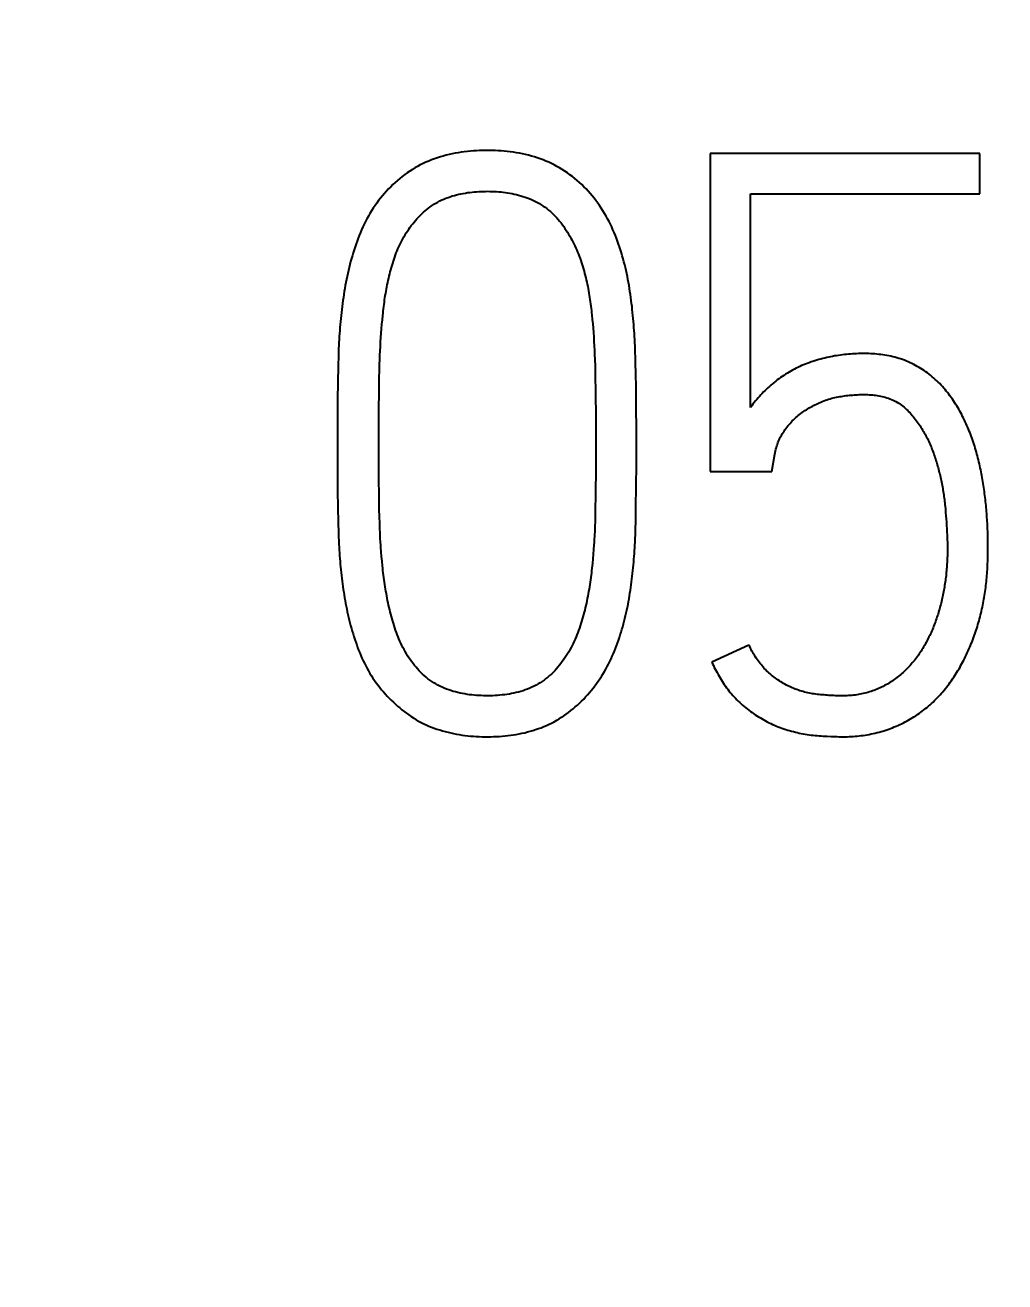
# Model space of a CAD drawing. Extents: x 0 to 420, y 0 to 297.
# Drawn here: x 128.817 to 131.523, y 170.631 to 174.103 of the extents above; entities that cross this region are included whole.
import ezdxf
from ezdxf.enums import TextEntityAlignment as Align

# ---------------------------------------------------------------- set-up
doc = ezdxf.new("R2010")
doc.units = 0
doc.header["$LTSCALE"] = 23.1
doc.layers.add('10100_DIM_FRONT', color=7, linetype='CONTINUOUS')
doc.layers.add('10500_FRONT_LABELING', color=7, linetype='CONTINUOUS')
doc.dimstyles.get("Standard").update_dxf_attribs({"dimtxt": 2.5, "dimasz": 2.5, "dimexe": 1.25, "dimexo": 0.625, "dimtad": 1, "dimcen": 2.5, "dimazin": 3, "dimtfac": 1, "dimtmove": 0, "dimatfit": 3})

# ---------------------------------------------------------------- blocks, each defined once
blk = doc.blocks.new('*D1')
at = {"layer": '10100_DIM_FRONT', "linetype": 'CONTINUOUS'}
for p, q in [((146.3081, 189.647), (146.3081, 124.8979)), ((102.8081, 149.198), (102.8081, 124.8979)), ((102.8081, 126.8979), (124.5581, 126.8979)), ((146.3081, 126.8979), (124.5581, 126.8979))]:
    blk.add_line(p, q, dxfattribs=at)
for points in [[(106.3081, 127.3979), (102.8081, 126.8979), (106.3081, 126.3979)], [(142.8081, 126.3979), (146.3081, 126.8979), (142.8081, 127.3979)]]:
    blk.add_solid(points, dxfattribs=at)
blk.add_text('43,5', height=3.5, dxfattribs=at).set_placement((120.5248, 127.7729), (130.2748, 127.7729), align=Align.FIT)

msp = doc.modelspace()

# ---------------------------------------------------------------- linework, layer by layer
at = {"layer": '10500_FRONT_LABELING', "color": 7, "linetype": 'CONTINUOUS'}
for p, q in [((130.7092, 173.748), (130.7092, 172.8692)), ((131.4543, 173.748), (130.7092, 173.748)), ((131.4543, 173.637), (131.4543, 173.748)), ((130.8211, 173.0467), (130.8211, 173.637)), ((130.8211, 173.637), (131.4543, 173.637)), ((130.3825, 173.3021), (130.3837, 173.2899)), ((130.3837, 173.2899), (130.3849, 173.2777)), ((129.8008, 173.2519), (129.8017, 173.2641)), ((129.8017, 173.2641), (129.8028, 173.2764)), ((129.8028, 173.2764), (129.8039, 173.2886)), ((130.3849, 173.2777), (130.3859, 173.2655)), ((130.3859, 173.2655), (130.3868, 173.2533)), ((129.7985, 173.2152), (129.7992, 173.2275)), ((129.7992, 173.2275), (129.7999, 173.2397)), ((129.7999, 173.2397), (129.8008, 173.2519)), ((130.3868, 173.2533), (130.3877, 173.241)), ((130.3877, 173.241), (130.3885, 173.2288)), ((130.3885, 173.2288), (130.3892, 173.2165)), ((129.7969, 173.1785), (129.7974, 173.1908)), ((129.7974, 173.1908), (129.7979, 173.203)), ((129.7979, 173.203), (129.7985, 173.2152)), ((130.3892, 173.2165), (130.3898, 173.2042)), ((130.3898, 173.2042), (130.3903, 173.1919)), ((130.3903, 173.1919), (130.3908, 173.1796)), ((130.5026, 173.2005), (130.502, 173.2172)), ((130.5032, 173.1838), (130.5026, 173.2005)), ((129.6816, 173.1506), (129.6811, 173.1255)), ((129.6819, 173.1673), (129.6816, 173.1506)), ((129.6824, 173.184), (129.6819, 173.1673)), ((129.796, 173.1479), (129.7965, 173.1663)), ((129.7965, 173.1663), (129.7969, 173.1785)), ((130.3908, 173.1796), (130.3914, 173.1611)), ((130.3914, 173.1611), (130.3918, 173.1427)), ((130.5036, 173.1671), (130.5032, 173.1838)), ((130.5041, 173.142), (130.5036, 173.1671)), ((129.6811, 173.1255), (129.6804, 173.0585)), ((129.7952, 173.105), (129.7956, 173.1295)), ((129.7956, 173.1295), (129.796, 173.1479)), ((130.3918, 173.1427), (130.3922, 173.1242)), ((130.3922, 173.1242), (130.3926, 173.0996)), ((130.5047, 173.1002), (130.5041, 173.142)), ((129.7948, 173.0805), (129.7952, 173.105)), ((130.3926, 173.0996), (130.393, 173.0688)), ((130.5053, 173.0416), (130.5047, 173.1002)), ((129.6804, 173.0585), (129.68, 173.0082)), ((129.7943, 173.0254), (129.7945, 173.0499)), ((129.7945, 173.0499), (129.7948, 173.0805)), ((130.393, 173.0688), (130.3934, 173.038)), ((129.7941, 172.9947), (129.7943, 173.0254)), ((130.3934, 173.038), (130.3935, 173.0134)), ((130.3935, 173.0134), (130.3937, 172.9826)), ((130.5055, 172.9914), (130.5053, 173.0416)), ((129.68, 173.0082), (129.6799, 172.9335)), ((129.794, 172.9641), (129.7941, 172.9947)), ((130.3937, 172.9826), (130.3937, 172.9335)), ((130.5056, 172.9579), (130.5055, 172.9914)), ((129.794, 172.9205), (129.794, 172.9641)), ((130.5055, 172.8864), (130.5056, 172.9579)), ((129.6799, 172.9335), (129.6801, 172.8788)), ((129.7941, 172.8945), (129.794, 172.9205)), ((130.3937, 172.9075), (130.3936, 172.8815)), ((130.3937, 172.9335), (130.3937, 172.9075)), ((130.8793, 172.8692), (130.8882, 172.918)), ((129.6801, 172.8788), (129.6805, 172.8241)), ((129.7943, 172.8685), (129.7941, 172.8945)), ((130.3936, 172.8815), (130.3934, 172.8554)), ((130.5051, 172.8313), (130.5055, 172.8864)), ((129.7945, 172.8425), (129.7943, 172.8685)), ((129.7949, 172.81), (129.7945, 172.8425)), ((130.3934, 172.8554), (130.3931, 172.8294)), ((130.7092, 172.8692), (130.8793, 172.8692)), ((129.6805, 172.8241), (129.6812, 172.7616)), ((129.7953, 172.784), (129.7949, 172.81)), ((130.3931, 172.8294), (130.3927, 172.7969)), ((130.5044, 172.7685), (130.5051, 172.8313)), ((129.7956, 172.7645), (129.7953, 172.784)), ((130.3922, 172.7708), (130.3918, 172.7513)), ((130.3927, 172.7969), (130.3922, 172.7708)), ((130.504, 172.7449), (130.5044, 172.7685)), ((131.3582, 172.7742), (131.359, 172.7653)), ((129.6812, 172.7616), (129.6816, 172.7382)), ((129.6816, 172.7382), (129.682, 172.7226)), ((129.7961, 172.745), (129.7956, 172.7645)), ((129.7967, 172.7255), (129.7961, 172.745)), ((130.3918, 172.7513), (130.3913, 172.7318)), ((130.5037, 172.7292), (130.504, 172.7449)), ((131.359, 172.7653), (131.3598, 172.7564)), ((131.3598, 172.7564), (131.3605, 172.7474)), ((131.3605, 172.7474), (131.3612, 172.7385)), ((131.3612, 172.7385), (131.3618, 172.7296)), ((129.682, 172.7226), (129.6824, 172.707)), ((129.6824, 172.707), (129.6829, 172.6914)), ((129.7971, 172.7125), (129.7967, 172.7255)), ((129.7976, 172.6995), (129.7971, 172.7125)), ((129.7983, 172.6865), (129.7976, 172.6995)), ((130.3904, 172.7058), (130.3898, 172.6928)), ((130.3909, 172.7188), (130.3904, 172.7058)), ((130.3913, 172.7318), (130.3909, 172.7188)), ((130.5028, 172.6978), (130.5033, 172.7135)), ((130.5033, 172.7135), (130.5037, 172.7292)), ((131.3618, 172.7296), (131.3624, 172.7206)), ((131.3624, 172.7206), (131.3629, 172.7117)), ((131.3629, 172.7117), (131.3634, 172.7027)), ((131.3634, 172.7027), (131.3639, 172.6938)), ((129.6829, 172.6914), (129.6836, 172.6758)), ((129.799, 172.6735), (129.7983, 172.6865)), ((130.3883, 172.6668), (130.3874, 172.6539)), ((131.4767, 172.6656), (131.4766, 172.6767)), ((129.8019, 172.6348), (129.8008, 172.6477)), ((129.803, 172.6219), (129.8019, 172.6348)), ((130.3864, 172.6409), (130.3853, 172.628)), ((130.3874, 172.6539), (130.3864, 172.6409)), ((129.8043, 172.609), (129.803, 172.6219)), ((130.8166, 172.3898), (130.7137, 172.3432)), ((131.0326, 172.1383), (131.0436, 172.1377)), ((131.0436, 172.1377), (131.0547, 172.1373))]:
    msp.add_line(p, q, dxfattribs=at)
for points in [[(130.502, 173.2172), (130.5016, 173.2255), (130.5012, 173.2339), (130.5007, 173.2422), (130.5002, 173.2505), (130.4996, 173.2589), (130.499, 173.2672), (130.4984, 173.2755), (130.4977, 173.2838), (130.4969, 173.2921), (130.4961, 173.3005), (130.4953, 173.3088), (130.4944, 173.3171), (130.4935, 173.3254), (130.4925, 173.3337), (130.4914, 173.342), (130.4903, 173.3502), (130.4892, 173.3585), (130.4879, 173.3668), (130.4866, 173.3751), (130.4853, 173.3833), (130.4838, 173.3916), (130.4823, 173.3999), (130.4807, 173.4081), (130.479, 173.4163), (130.4772, 173.4246), (130.4753, 173.4328), (130.4733, 173.441), (130.4712, 173.4492), (130.4689, 173.4574), (130.4666, 173.4656), (130.4642, 173.4738), (130.4617, 173.4819), (130.4591, 173.49), (130.4564, 173.4981), (130.4536, 173.5061), (130.4506, 173.514), (130.4475, 173.5219), (130.4443, 173.5298), (130.441, 173.5376), (130.4375, 173.5453), (130.4339, 173.5529), (130.4301, 173.5605), (130.4262, 173.5681), (130.4221, 173.5755), (130.4178, 173.5829), (130.4133, 173.5902), (130.4087, 173.5974), (130.4039, 173.6044), (130.399, 173.6114), (130.3939, 173.6182), (130.3887, 173.6248), (130.3834, 173.6314), (130.378, 173.6379), (130.3724, 173.6442), (130.3666, 173.6503), (130.3607, 173.6564), (130.3547, 173.6623), (130.3485, 173.6681), (130.3421, 173.6737), (130.3356, 173.6792), (130.3289, 173.6845), (130.3221, 173.6897), (130.3151, 173.6947), (130.3081, 173.6995), (130.3009, 173.7041), (130.2937, 173.7085), (130.2863, 173.7126), (130.2788, 173.7166), (130.2713, 173.7203), (130.2636, 173.7239), (130.2559, 173.7272), (130.248, 173.7304), (130.2401, 173.7334), (130.232, 173.7362), (130.2239, 173.7388), (130.2157, 173.7412), (130.2075, 173.7434), (130.1991, 173.7454), (130.1908, 173.7473), (130.1825, 173.749), (130.1741, 173.7505), (130.1658, 173.7518), (130.1574, 173.7529), (130.149, 173.7539), (130.1405, 173.7548), (130.1321, 173.7555), (130.1237, 173.756), (130.1152, 173.7564), (130.1067, 173.7567), (130.0983, 173.7568), (130.0898, 173.7568), (130.0812, 173.7567), (130.0727, 173.7564), (130.0642, 173.756), (130.0557, 173.7555), (130.0472, 173.7548), (130.0387, 173.7539), (130.0303, 173.7529), (130.0219, 173.7518), (130.0135, 173.7504), (130.0052, 173.749), (129.9969, 173.7473), (129.9887, 173.7455), (129.9804, 173.7434), (129.9723, 173.7412), (129.9641, 173.7388), (129.956, 173.7363), (129.948, 173.7335), (129.94, 173.7305), (129.932, 173.7273), (129.9242, 173.7239), (129.9165, 173.7203), (129.9088, 173.7166), (129.9014, 173.7126), (129.894, 173.7084), (129.8868, 173.704), (129.8796, 173.6995), (129.8726, 173.6947), (129.8657, 173.6898), (129.859, 173.6847), (129.8523, 173.6794), (129.8458, 173.6739), (129.8394, 173.6682), (129.8331, 173.6624), (129.827, 173.6564), (129.8211, 173.6503), (129.8153, 173.6441), (129.8097, 173.6378), (129.8042, 173.6313), (129.7989, 173.6247), (129.7937, 173.618), (129.7886, 173.6112), (129.7837, 173.6042), (129.7789, 173.5972), (129.7743, 173.59), (129.7698, 173.5827), (129.7656, 173.5753), (129.7615, 173.5679), (129.7575, 173.5604), (129.7538, 173.5528), (129.7502, 173.5452), (129.7467, 173.5375), (129.7434, 173.5298), (129.7402, 173.522), (129.7372, 173.5141), (129.7342, 173.5062), (129.7314, 173.4983), (129.7287, 173.4903), (129.726, 173.4823), (129.7235, 173.4742), (129.7211, 173.4661), (129.7187, 173.458), (129.7164, 173.4498), (129.7143, 173.4416), (129.7122, 173.4334), (129.7102, 173.4252), (129.7083, 173.4169), (129.7065, 173.4086), (129.7048, 173.4004), (129.7032, 173.3921), (129.7016, 173.3838), (129.7001, 173.3756), (129.6987, 173.3673), (129.6974, 173.359), (129.6962, 173.3507), (129.695, 173.3424), (129.6938, 173.3341), (129.6928, 173.3258)], [(129.8039, 173.2886), (129.8051, 173.3008), (129.8058, 173.3069), (129.8064, 173.313), (129.8071, 173.3191), (129.8079, 173.3252), (129.8087, 173.3313), (129.8095, 173.3374), (129.8103, 173.3435), (129.8112, 173.3495), (129.8121, 173.3556), (129.8131, 173.3616), (129.8141, 173.3677), (129.8152, 173.3737), (129.8163, 173.3797), (129.8175, 173.3857), (129.8187, 173.3917), (129.82, 173.3976), (129.8214, 173.4036), (129.8228, 173.4095), (129.8243, 173.4154), (129.8258, 173.4213), (129.8274, 173.4272), (129.829, 173.433), (129.8307, 173.4389), (129.8325, 173.4447), (129.8343, 173.4505), (129.8362, 173.4563), (129.8382, 173.4621), (129.8403, 173.4678), (129.8424, 173.4735), (129.8447, 173.4792), (129.847, 173.4849), (129.8495, 173.4905), (129.8521, 173.4961), (129.8547, 173.5017), (129.8575, 173.5072), (129.8604, 173.5127), (129.8635, 173.5181), (129.8666, 173.5235), (129.8699, 173.5288), (129.8732, 173.5339), (129.8767, 173.5391), (129.8802, 173.5441), (129.8839, 173.5491), (129.8877, 173.5539), (129.8915, 173.5587), (129.8955, 173.5635), (129.8996, 173.5681), (129.9039, 173.5727), (129.9082, 173.5771), (129.9126, 173.5815), (129.9172, 173.5857), (129.9218, 173.5897), (129.9265, 173.5937), (129.9314, 173.5975), (129.9363, 173.6011), (129.9413, 173.6046), (129.9464, 173.608), (129.9517, 173.6112), (129.957, 173.6142), (129.9625, 173.6171), (129.9681, 173.6198), (129.9738, 173.6223), (129.9796, 173.6247), (129.9854, 173.6269), (129.9913, 173.6289), (129.9972, 173.6308), (130.0031, 173.6325), (130.0091, 173.634), (130.0151, 173.6355), (130.0211, 173.6368), (130.0271, 173.638), (130.0332, 173.639), (130.0393, 173.64), (130.0455, 173.6408), (130.0517, 173.6415), (130.0578, 173.6421), (130.064, 173.6426), (130.0702, 173.643), (130.0764, 173.6433), (130.0826, 173.6435), (130.0888, 173.6436), (130.0949, 173.6437), (130.1011, 173.6436), (130.1072, 173.6434), (130.1134, 173.6432), (130.1195, 173.6429), (130.1256, 173.6424), (130.1318, 173.6419), (130.1379, 173.6412), (130.144, 173.6405), (130.15, 173.6396), (130.1561, 173.6386), (130.1622, 173.6375), (130.1683, 173.6362), (130.1743, 173.6348), (130.1804, 173.6333), (130.1864, 173.6316), (130.1924, 173.6298), (130.1983, 173.6278), (130.2041, 173.6257), (130.2099, 173.6235), (130.2156, 173.621), (130.2212, 173.6185), (130.2268, 173.6157), (130.2323, 173.6128), (130.2377, 173.6098), (130.243, 173.6065), (130.2482, 173.6031), (130.2534, 173.5996), (130.2584, 173.5958), (130.2633, 173.592), (130.268, 173.588), (130.2726, 173.5838), (130.2771, 173.5796), (130.2814, 173.5751), (130.2856, 173.5706), (130.2896, 173.5659), (130.2936, 173.5611), (130.2974, 173.5562), (130.3012, 173.5512), (130.3048, 173.5462), (130.3084, 173.541), (130.3119, 173.5359), (130.3152, 173.5307), (130.3185, 173.5254), (130.3216, 173.5201), (130.3247, 173.5147), (130.3276, 173.5093), (130.3305, 173.5038), (130.3332, 173.4983), (130.3359, 173.4928), (130.3384, 173.4871), (130.3409, 173.4815), (130.3433, 173.4758), (130.3456, 173.47), (130.3478, 173.4642), (130.3499, 173.4584), (130.352, 173.4525), (130.354, 173.4466), (130.3559, 173.4407), (130.3577, 173.4348), (130.3594, 173.4288), (130.3611, 173.4229)], [(130.3611, 173.4229), (130.3627, 173.4169), (130.3643, 173.4109), (130.3658, 173.4049), (130.3672, 173.399), (130.3685, 173.393), (130.3698, 173.387), (130.3711, 173.3809), (130.3722, 173.3749), (130.3733, 173.3689), (130.3744, 173.3628), (130.3754, 173.3568), (130.3763, 173.3507), (130.3772, 173.3447), (130.3781, 173.3386), (130.3789, 173.3326), (130.3797, 173.3265), (130.3805, 173.3204), (130.3812, 173.3143), (130.3819, 173.3082), (130.3825, 173.3021)], [(129.6928, 173.3258), (129.6917, 173.3175), (129.6908, 173.3092), (129.6899, 173.3008), (129.689, 173.2925), (129.6882, 173.2842), (129.6875, 173.2759), (129.6868, 173.2675), (129.6861, 173.2592), (129.6855, 173.2509), (129.685, 173.2425), (129.6845, 173.2342), (129.684, 173.2258), (129.6836, 173.2175), (129.6832, 173.2091), (129.6829, 173.2008), (129.6824, 173.184)], [(131.4766, 172.6767), (131.4765, 172.6822), (131.4764, 172.6878), (131.4763, 172.6933), (131.4762, 172.6988), (131.476, 172.7044), (131.4758, 172.7099), (131.4756, 172.7154), (131.4753, 172.7209), (131.475, 172.7265), (131.4747, 172.732), (131.4744, 172.7375), (131.474, 172.743), (131.4736, 172.7485), (131.4732, 172.754), (131.4728, 172.7595), (131.4723, 172.765), (131.4718, 172.7705), (131.4713, 172.776), (131.4707, 172.7815), (131.4701, 172.787), (131.4695, 172.7925), (131.4689, 172.798), (131.4682, 172.8035), (131.4675, 172.809), (131.4668, 172.8144), (131.466, 172.8199), (131.4652, 172.8254), (131.4644, 172.8309), (131.4636, 172.8363), (131.4627, 172.8418), (131.4617, 172.8473), (131.4608, 172.8527), (131.4598, 172.8582), (131.4588, 172.8636), (131.4577, 172.8691), (131.4566, 172.8745), (131.4554, 172.88), (131.4542, 172.8854), (131.453, 172.8908), (131.4517, 172.8963), (131.4504, 172.9017), (131.4491, 172.9071), (131.4477, 172.9125), (131.4462, 172.9179), (131.4447, 172.9233), (131.4432, 172.9286), (131.4416, 172.934), (131.44, 172.9393), (131.4383, 172.9446), (131.4365, 172.9499), (131.4348, 172.9552), (131.4329, 172.9605), (131.4311, 172.9657), (131.4291, 172.9709), (131.4272, 172.9761), (131.4251, 172.9813), (131.423, 172.9864), (131.4209, 172.9916), (131.4187, 172.9967), (131.4164, 173.0018), (131.4141, 173.0068), (131.4117, 173.0119), (131.4093, 173.0169), (131.4067, 173.0219), (131.4042, 173.0269), (131.4015, 173.0318), (131.3988, 173.0367), (131.3961, 173.0416), (131.3933, 173.0464), (131.3904, 173.0511), (131.3874, 173.0558), (131.3844, 173.0605), (131.3814, 173.0651), (131.3783, 173.0697), (131.3751, 173.0742), (131.3718, 173.0787), (131.3685, 173.0831), (131.3651, 173.0875), (131.3617, 173.0918), (131.3581, 173.096), (131.3545, 173.1002), (131.3509, 173.1043), (131.3471, 173.1084), (131.3433, 173.1124), (131.3394, 173.1164), (131.3354, 173.1202), (131.3313, 173.1241), (131.3271, 173.1278), (131.3228, 173.1315), (131.3185, 173.1351), (131.3141, 173.1386), (131.3096, 173.142), (131.3051, 173.1452), (131.3005, 173.1484), (131.2958, 173.1515), (131.2911, 173.1545), (131.2864, 173.1574), (131.2815, 173.1602), (131.2767, 173.1629), (131.2717, 173.1655), (131.2667, 173.168), (131.2617, 173.1703), (131.2565, 173.1726), (131.2513, 173.1748), (131.2461, 173.1769), (131.2408, 173.1788), (131.2355, 173.1806), (131.2301, 173.1823), (131.2248, 173.1839), (131.2194, 173.1854), (131.2139, 173.1867), (131.2085, 173.188), (131.203, 173.1891), (131.1976, 173.1901), (131.192, 173.1911), (131.1865, 173.1919), (131.181, 173.1926), (131.1754, 173.1933), (131.1698, 173.1938), (131.1642, 173.1943), (131.1586, 173.1947), (131.153, 173.195), (131.1474, 173.1952), (131.1418, 173.1953), (131.1362, 173.1954), (131.1306, 173.1954), (131.125, 173.1953), (131.1195, 173.1952), (131.1139, 173.1949), (131.1083, 173.1947), (131.1028, 173.1943), (131.0972, 173.1939), (131.0917, 173.1935), (131.0862, 173.193), (131.0807, 173.1925), (131.0751, 173.1919), (131.0696, 173.1912), (131.0641, 173.1905), (131.0586, 173.1896), (131.0532, 173.1888), (131.0477, 173.1878), (131.0422, 173.1868), (131.0368, 173.1856), (131.0313, 173.1845), (131.0259, 173.1832), (131.0204, 173.1819), (131.015, 173.1804), (131.0096, 173.1789), (131.0042, 173.1774), (130.9988, 173.1757), (130.9934, 173.174), (130.9881, 173.1722), (130.9828, 173.1703), (130.9776, 173.1684), (130.9724, 173.1664), (130.9672, 173.1643), (130.9621, 173.1621), (130.957, 173.1598), (130.952, 173.1574), (130.947, 173.1549), (130.942, 173.1524), (130.9371, 173.1497), (130.9323, 173.147), (130.9275, 173.1442), (130.9227, 173.1413), (130.9179, 173.1384), (130.9132, 173.1353), (130.9086, 173.1322), (130.9039, 173.1291), (130.8994, 173.1258), (130.8948, 173.1225), (130.8904, 173.1191), (130.8859, 173.1156), (130.8816, 173.112), (130.8774, 173.1084), (130.8732, 173.1048), (130.869, 173.101), (130.8649, 173.0972), (130.8609, 173.0933), (130.857, 173.0894), (130.8531, 173.0854)], [(130.8531, 173.0854), (130.8493, 173.0814), (130.8455, 173.0773), (130.8418, 173.0731), (130.8382, 173.0689), (130.8346, 173.0646), (130.8311, 173.0602), (130.8277, 173.0558), (130.8243, 173.0513), (130.8211, 173.0467)], [(130.8882, 172.918), (130.8888, 172.9226), (130.8898, 172.927), (130.891, 172.9315), (130.8923, 172.9358), (130.8937, 172.9402), (130.8952, 172.9445), (130.8967, 172.9488), (130.8983, 172.9531), (130.9001, 172.9573), (130.902, 172.9615), (130.904, 172.9656), (130.9061, 172.9695), (130.9084, 172.9734), (130.9109, 172.9773), (130.9134, 172.981), (130.916, 172.9847), (130.9187, 172.9884), (130.9214, 172.992), (130.9243, 172.9956), (130.9272, 172.9991), (130.9301, 173.0025), (130.9332, 173.0059), (130.9363, 173.0092), (130.9395, 173.0124), (130.9427, 173.0156), (130.946, 173.0186), (130.9494, 173.0216), (130.9529, 173.0245), (130.9565, 173.0274), (130.9601, 173.0301), (130.9638, 173.0328), (130.9675, 173.0354), (130.9713, 173.0379), (130.9751, 173.0404), (130.979, 173.0428), (130.9828, 173.0451), (130.9867, 173.0474), (130.9907, 173.0496), (130.9946, 173.0518), (130.9986, 173.0539), (131.0027, 173.0559), (131.0067, 173.0578), (131.0108, 173.0597), (131.015, 173.0615), (131.0192, 173.0632), (131.0234, 173.0648), (131.0276, 173.0664), (131.0319, 173.0679), (131.0362, 173.0692), (131.0406, 173.0705), (131.045, 173.0718), (131.0494, 173.0729), (131.0539, 173.0739), (131.0583, 173.0749), (131.0628, 173.0758), (131.0673, 173.0766), (131.0717, 173.0773), (131.0762, 173.078), (131.0807, 173.0786), (131.0852, 173.0792), (131.0896, 173.0797), (131.0941, 173.0802), (131.0986, 173.0807), (131.1031, 173.081), (131.1076, 173.0814), (131.1121, 173.0817), (131.1166, 173.0819), (131.1211, 173.0821), (131.1257, 173.0822), (131.1302, 173.0823), (131.1347, 173.0823), (131.1392, 173.0822), (131.1438, 173.0821), (131.1483, 173.0819), (131.1529, 173.0816), (131.1574, 173.0813), (131.162, 173.0809), (131.1665, 173.0803), (131.171, 173.0797), (131.1755, 173.079), (131.18, 173.0781), (131.1844, 173.0772), (131.1888, 173.0761), (131.1932, 173.0749), (131.1975, 173.0735), (131.2018, 173.0721), (131.2061, 173.0705), (131.2103, 173.0687), (131.2145, 173.0668), (131.2186, 173.0648), (131.2226, 173.0627), (131.2265, 173.0604), (131.2304, 173.058), (131.2341, 173.0555), (131.2378, 173.0529), (131.2414, 173.0501), (131.2449, 173.0473), (131.2483, 173.0443), (131.2517, 173.0412), (131.255, 173.0381), (131.2582, 173.0349), (131.2614, 173.0316), (131.2644, 173.0282), (131.2674, 173.0248), (131.2703, 173.0213), (131.2732, 173.0178), (131.2759, 173.0142), (131.2787, 173.0106), (131.2813, 173.007), (131.2839, 173.0033), (131.2865, 172.9996), (131.289, 172.9958), (131.2914, 172.992), (131.2939, 172.9882), (131.2962, 172.9843), (131.2985, 172.9804), (131.3008, 172.9765), (131.303, 172.9725), (131.3052, 172.9685), (131.3073, 172.9645), (131.3093, 172.9605), (131.3113, 172.9564), (131.3133, 172.9523), (131.3151, 172.9482), (131.3169, 172.9441), (131.3187, 172.9399), (131.3204, 172.9357), (131.3221, 172.9316), (131.3237, 172.9274), (131.3252, 172.9232), (131.3268, 172.9189), (131.3283, 172.9147), (131.3297, 172.9105), (131.3311, 172.9062), (131.3325, 172.9019), (131.3338, 172.8976), (131.3351, 172.8933), (131.3364, 172.889), (131.3376, 172.8847), (131.3388, 172.8804), (131.34, 172.8761), (131.3411, 172.8717), (131.3422, 172.8673), (131.3433, 172.863), (131.3444, 172.8586), (131.3454, 172.8542), (131.3464, 172.8498), (131.3473, 172.8454), (131.3483, 172.841), (131.3492, 172.8365), (131.35, 172.8321), (131.3508, 172.8277), (131.3516, 172.8232), (131.3524, 172.8188), (131.3531, 172.8143), (131.3538, 172.8099), (131.3544, 172.8054), (131.355, 172.801), (131.3556, 172.7965), (131.3562, 172.792), (131.3567, 172.7876), (131.3572, 172.7831), (131.3577, 172.7787), (131.3582, 172.7742)], [(129.6836, 172.6758), (129.684, 172.668), (129.6844, 172.6603), (129.6848, 172.6525), (129.6854, 172.6447), (129.6859, 172.6369), (129.6865, 172.6292), (129.6871, 172.6214), (129.6878, 172.6136), (129.6885, 172.6059), (129.6893, 172.5981), (129.6901, 172.5904), (129.691, 172.5826), (129.6919, 172.5749), (129.6928, 172.5671), (129.6939, 172.5594), (129.6949, 172.5517), (129.696, 172.5439), (129.6972, 172.5362), (129.6984, 172.5285), (129.6997, 172.5208), (129.701, 172.5131), (129.7024, 172.5054), (129.7039, 172.4977), (129.7055, 172.49), (129.7071, 172.4823), (129.7088, 172.4746), (129.7106, 172.4669), (129.7124, 172.4593), (129.7144, 172.4516), (129.7164, 172.444), (129.7185, 172.4363), (129.7207, 172.4287), (129.723, 172.4211), (129.7254, 172.4135), (129.7278, 172.4059), (129.7303, 172.3984), (129.733, 172.3909), (129.7357, 172.3835), (129.7385, 172.3761), (129.7414, 172.3687), (129.7445, 172.3614), (129.7476, 172.3542), (129.7509, 172.347), (129.7543, 172.3399), (129.7579, 172.3328), (129.7616, 172.3258), (129.7655, 172.3188), (129.7695, 172.312), (129.7737, 172.3052), (129.7781, 172.2985), (129.7826, 172.2919), (129.7872, 172.2854), (129.792, 172.2791), (129.7969, 172.2728), (129.8019, 172.2667), (129.807, 172.2607), (129.8123, 172.2548), (129.8176, 172.2491), (129.8231, 172.2434), (129.8287, 172.2378), (129.8344, 172.2323), (129.8402, 172.2269), (129.8461, 172.2216), (129.8521, 172.2165), (129.8582, 172.2114), (129.8644, 172.2064), (129.8708, 172.2016), (129.8773, 172.197), (129.8839, 172.1925), (129.8905, 172.1882), (129.8973, 172.184), (129.9042, 172.1801), (129.9111, 172.1764), (129.9182, 172.1729), (129.9253, 172.1695), (129.9326, 172.1664), (129.9399, 172.1634), (129.9473, 172.1606), (129.9548, 172.1579), (129.9624, 172.1555), (129.97, 172.1532), (129.9777, 172.151), (129.9854, 172.1491), (129.9932, 172.1473), (130.0009, 172.1456), (130.0087, 172.1441), (130.0165, 172.1428), (130.0243, 172.1416), (130.0321, 172.1406), (130.0399, 172.1396), (130.0478, 172.1389), (130.0557, 172.1382), (130.0635, 172.1377), (130.0714, 172.1373), (130.0793, 172.137), (130.0873, 172.1369), (130.0952, 172.1369), (130.1032, 172.1369), (130.1111, 172.1371), (130.1191, 172.1375), (130.127, 172.1379), (130.1349, 172.1385), (130.1428, 172.1392), (130.1506, 172.14), (130.1585, 172.141), (130.1662, 172.1421), (130.174, 172.1434), (130.1817, 172.1448), (130.1894, 172.1464), (130.1971, 172.1481), (130.2047, 172.15), (130.2123, 172.152), (130.2199, 172.1543), (130.2274, 172.1566), (130.2349, 172.1592), (130.2423, 172.1619), (130.2497, 172.1649), (130.2571, 172.168), (130.2643, 172.1713), (130.2715, 172.1748), (130.2786, 172.1785), (130.2855, 172.1823), (130.2923, 172.1864), (130.299, 172.1905), (130.3056, 172.1949), (130.312, 172.1994), (130.3184, 172.2041), (130.3246, 172.209), (130.3308, 172.214), (130.3368, 172.2191), (130.3428, 172.2244), (130.3486, 172.2299), (130.3544, 172.2354), (130.36, 172.2411), (130.3654, 172.2469), (130.3708, 172.2527), (130.376, 172.2587), (130.3811, 172.2648), (130.386, 172.271), (130.3909, 172.2772), (130.3956, 172.2836), (130.4002, 172.29), (130.4047, 172.2966), (130.409, 172.3032), (130.4133, 172.31), (130.4174, 172.3168), (130.4213, 172.3238), (130.4251, 172.3308), (130.4288, 172.3378), (130.4323, 172.3449), (130.4357, 172.352), (130.4389, 172.3592), (130.4421, 172.3665), (130.4451, 172.3737), (130.448, 172.381), (130.4508, 172.3884), (130.4536, 172.3958), (130.4562, 172.4032), (130.4587, 172.4107), (130.4611, 172.4182), (130.4635, 172.4257), (130.4658, 172.4332), (130.468, 172.4408), (130.4701, 172.4484), (130.4721, 172.4561), (130.474, 172.4637)], [(129.8008, 172.6477), (129.7998, 172.6606), (129.7994, 172.6671), (129.799, 172.6735)], [(130.3898, 172.6928), (130.3891, 172.6798), (130.3887, 172.6733), (130.3883, 172.6668)], [(130.474, 172.4637), (130.4759, 172.4715), (130.4776, 172.4792), (130.4793, 172.4869), (130.481, 172.4947), (130.4825, 172.5025), (130.484, 172.5102), (130.4853, 172.518), (130.4867, 172.5258), (130.4879, 172.5336), (130.4891, 172.5414), (130.4903, 172.5492), (130.4913, 172.557), (130.4924, 172.5648), (130.4933, 172.5726), (130.4943, 172.5804), (130.4952, 172.5882), (130.496, 172.596), (130.4968, 172.6038), (130.4975, 172.6116), (130.4982, 172.6195), (130.4989, 172.6273), (130.4995, 172.6351), (130.5, 172.6429), (130.5006, 172.6508), (130.501, 172.6586), (130.5015, 172.6664), (130.5018, 172.6743), (130.5022, 172.6821), (130.5028, 172.6978)], [(131.3639, 172.6938), (131.3642, 172.6849), (131.3644, 172.6804), (131.3645, 172.6759), (131.3646, 172.6714), (131.3647, 172.667), (131.3648, 172.6625), (131.3648, 172.658), (131.3648, 172.6535), (131.3648, 172.649), (131.3647, 172.6446), (131.3647, 172.6401), (131.3645, 172.6356), (131.3644, 172.6311), (131.3642, 172.6266), (131.364, 172.6221), (131.3638, 172.6177)], [(131.4733, 172.5768), (131.4738, 172.5823), (131.4742, 172.5879), (131.4746, 172.5934), (131.475, 172.599), (131.4753, 172.6045), (131.4756, 172.6101), (131.4758, 172.6156), (131.476, 172.6212), (131.4762, 172.6267), (131.4764, 172.6323), (131.4765, 172.6379), (131.4766, 172.6434), (131.4767, 172.649), (131.4767, 172.6545), (131.4767, 172.6656)], [(129.8128, 172.5449), (129.8117, 172.5513), (129.8108, 172.5577), (129.8098, 172.5641), (129.8089, 172.5705), (129.8081, 172.5769), (129.8073, 172.5833), (129.8065, 172.5897), (129.8057, 172.5962), (129.805, 172.6026), (129.8043, 172.609)], [(130.3853, 172.628), (130.384, 172.6151), (130.3834, 172.6086), (130.3827, 172.6022), (130.382, 172.5957), (130.3812, 172.5893), (130.3804, 172.5828), (130.3796, 172.5764), (130.3787, 172.57), (130.3778, 172.5635), (130.3769, 172.5571), (130.3759, 172.5507), (130.3748, 172.5443), (130.3737, 172.5379), (130.3726, 172.5315), (130.3714, 172.5251), (130.3701, 172.5188), (130.3688, 172.5124), (130.3675, 172.506), (130.366, 172.4997), (130.3645, 172.4933), (130.3629, 172.487), (130.3613, 172.4807), (130.3596, 172.4744), (130.3579, 172.4681), (130.3561, 172.4618), (130.3542, 172.4555), (130.3522, 172.4493), (130.3502, 172.4431), (130.3481, 172.437), (130.346, 172.4308), (130.3437, 172.4247), (130.3414, 172.4187), (130.3389, 172.4126), (130.3364, 172.4066), (130.3337, 172.4007), (130.331, 172.3947), (130.3281, 172.3889), (130.3251, 172.383), (130.322, 172.3773), (130.3187, 172.3716), (130.3154, 172.366), (130.3119, 172.3605), (130.3083, 172.3551), (130.3046, 172.3497), (130.3008, 172.3444), (130.2969, 172.3393), (130.2929, 172.3342), (130.2887, 172.3291), (130.2845, 172.3242), (130.28, 172.3194), (130.2755, 172.3147), (130.2707, 172.3101), (130.2659, 172.3057), (130.2609, 172.3015), (130.2558, 172.2974), (130.2506, 172.2935), (130.2453, 172.2897), (130.2399, 172.2862), (130.2344, 172.2828), (130.2287, 172.2795), (130.2229, 172.2765), (130.217, 172.2737), (130.211, 172.271), (130.2049, 172.2685), (130.1987, 172.2662), (130.1926, 172.2641), (130.1864, 172.2622), (130.1801, 172.2604), (130.1738, 172.2588), (130.1675, 172.2574), (130.1611, 172.256), (130.1547, 172.2549), (130.1482, 172.2539), (130.1418, 172.253), (130.1353, 172.2522), (130.1287, 172.2515), (130.1222, 172.251), (130.1157, 172.2506), (130.1091, 172.2503), (130.1026, 172.2501), (130.0961, 172.25), (130.0896, 172.2501), (130.0832, 172.2502), (130.0767, 172.2504), (130.0702, 172.2507), (130.0637, 172.2511), (130.0573, 172.2516), (130.0509, 172.2523), (130.0444, 172.253), (130.038, 172.2539), (130.0316, 172.255), (130.0252, 172.2561), (130.0188, 172.2574), (130.0124, 172.2589), (130.006, 172.2605), (129.9997, 172.2622), (129.9934, 172.2642), (129.9872, 172.2663), (129.981, 172.2685), (129.975, 172.271), (129.969, 172.2736), (129.9631, 172.2764), (129.9573, 172.2794), (129.9516, 172.2826), (129.946, 172.286), (129.9405, 172.2896), (129.9351, 172.2934), (129.9298, 172.2973), (129.9247, 172.3014), (129.9197, 172.3057), (129.9149, 172.31), (129.9102, 172.3146), (129.9056, 172.3193), (129.9012, 172.3241), (129.8969, 172.329), (129.8927, 172.3341), (129.8887, 172.3393), (129.8848, 172.3445), (129.8809, 172.3499), (129.8772, 172.3553), (129.8737, 172.3608), (129.8703, 172.3663), (129.867, 172.372), (129.8638, 172.3776), (129.8608, 172.3834), (129.8579, 172.3892), (129.8551, 172.3951), (129.8524, 172.401), (129.8499, 172.407), (129.8474, 172.4131), (129.845, 172.4192), (129.8428, 172.4253), (129.8406, 172.4315), (129.8385, 172.4377), (129.8365, 172.4439), (129.8345, 172.4502), (129.8327, 172.4564), (129.8309, 172.4627), (129.8291, 172.469), (129.8275, 172.4753), (129.8258, 172.4816), (129.8243, 172.4879), (129.8228, 172.4942), (129.8213, 172.5005), (129.82, 172.5068), (129.8186, 172.5132), (129.8173, 172.5195), (129.8161, 172.5258), (129.815, 172.5322), (129.8138, 172.5386), (129.8128, 172.5449)], [(131.3638, 172.6177), (131.3635, 172.6132), (131.3632, 172.6087), (131.3629, 172.6042), (131.3626, 172.5997), (131.3622, 172.5952), (131.3617, 172.5907), (131.3613, 172.5862), (131.3608, 172.5817), (131.3602, 172.5772), (131.3597, 172.5727), (131.3591, 172.5682), (131.3584, 172.5637), (131.3578, 172.5593), (131.3571, 172.5548), (131.3563, 172.5503), (131.3556, 172.5459), (131.3548, 172.5414), (131.354, 172.537), (131.3531, 172.5326), (131.3522, 172.5282), (131.3513, 172.5238), (131.3503, 172.5194), (131.3493, 172.515), (131.3482, 172.5106), (131.3472, 172.5062), (131.3461, 172.5019), (131.3449, 172.4975), (131.3437, 172.4932), (131.3425, 172.4889), (131.3413, 172.4845), (131.34, 172.4802), (131.3387, 172.4759), (131.3373, 172.4716), (131.3359, 172.4673), (131.3345, 172.4631), (131.333, 172.4588), (131.3315, 172.4545), (131.3299, 172.4503), (131.3283, 172.4461), (131.3266, 172.4418), (131.3249, 172.4376), (131.3232, 172.4335), (131.3214, 172.4293), (131.3196, 172.4251), (131.3177, 172.421), (131.3158, 172.4169), (131.3138, 172.4128), (131.3118, 172.4088), (131.3098, 172.4047), (131.3077, 172.4007), (131.3056, 172.3968), (131.3034, 172.3928), (131.3012, 172.3889), (131.299, 172.385), (131.2967, 172.3811), (131.2943, 172.3773), (131.2919, 172.3735), (131.2894, 172.3697), (131.2869, 172.366), (131.2844, 172.3623), (131.2817, 172.3586), (131.2791, 172.355), (131.2763, 172.3514), (131.2735, 172.3478), (131.2707, 172.3443), (131.2677, 172.3408), (131.2648, 172.3373), (131.2617, 172.3339), (131.2586, 172.3306), (131.2555, 172.3273), (131.2523, 172.3241), (131.2491, 172.3209), (131.2458, 172.3178), (131.2425, 172.3147), (131.2391, 172.3117), (131.2357, 172.3088), (131.2323, 172.3059), (131.2288, 172.3031), (131.2252, 172.3003), (131.2216, 172.2976), (131.2179, 172.2949), (131.2142, 172.2923), (131.2105, 172.2897), (131.2067, 172.2873), (131.2028, 172.2848), (131.1989, 172.2825), (131.195, 172.2802), (131.191, 172.278), (131.187, 172.2759), (131.1829, 172.2738), (131.1789, 172.2719), (131.1748, 172.27), (131.1706, 172.2682), (131.1665, 172.2665), (131.1623, 172.2649), (131.1581, 172.2633), (131.1538, 172.2619), (131.1495, 172.2605), (131.1452, 172.2593), (131.1409, 172.2581), (131.1365, 172.257), (131.1321, 172.2559), (131.1277, 172.255), (131.1232, 172.2542), (131.1187, 172.2534), (131.1142, 172.2527), (131.1097, 172.2521), (131.1052, 172.2516), (131.1006, 172.2512), (131.0961, 172.2508), (131.0916, 172.2505), (131.0871, 172.2503), (131.0826, 172.2502), (131.0781, 172.2501), (131.0735, 172.25), (131.069, 172.25), (131.0645, 172.2501), (131.06, 172.2502), (131.0555, 172.2503), (131.051, 172.2505), (131.0465, 172.2507), (131.042, 172.251), (131.0375, 172.2512), (131.033, 172.2515), (131.0285, 172.2518), (131.024, 172.2522), (131.0195, 172.2525), (131.015, 172.2529), (131.0105, 172.2534), (131.006, 172.2539), (131.0015, 172.2544), (130.997, 172.255), (130.9925, 172.2557), (130.988, 172.2565), (130.9835, 172.2573), (130.9791, 172.2582), (130.9747, 172.2592), (130.9703, 172.2603), (130.9659, 172.2614), (130.9616, 172.2627), (130.9573, 172.264), (130.953, 172.2655), (130.9488, 172.267), (130.9446, 172.2685), (130.9404, 172.2702), (130.9363, 172.272), (130.9322, 172.2738), (130.9281, 172.2757), (130.924, 172.2777), (130.92, 172.2798), (130.916, 172.2819), (130.912, 172.2842), (130.9081, 172.2865), (130.9043, 172.2889), (130.9005, 172.2913), (130.8967, 172.2938), (130.893, 172.2964), (130.8894, 172.299), (130.8858, 172.3017), (130.8822, 172.3045), (130.8787, 172.3073), (130.8753, 172.3102), (130.8719, 172.3132), (130.8685, 172.3162), (130.8653, 172.3193), (130.8621, 172.3225), (130.8589, 172.3257), (130.8558, 172.3291), (130.8528, 172.3325), (130.8499, 172.336), (130.8471, 172.3395), (130.8443, 172.3432), (130.8416, 172.3468), (130.839, 172.3505), (130.8365, 172.3543), (130.8341, 172.3581), (130.8317, 172.3619), (130.8294, 172.3658), (130.8271, 172.3697), (130.8249, 172.3737), (130.8228, 172.3777), (130.8207, 172.3817), (130.8186, 172.3858), (130.8166, 172.3898)], [(131.0547, 172.1373), (131.0603, 172.1371), (131.0658, 172.137), (131.0713, 172.1369), (131.0769, 172.1369), (131.0824, 172.1369), (131.0879, 172.137), (131.0934, 172.1372), (131.099, 172.1375), (131.1045, 172.1378), (131.11, 172.1382), (131.1155, 172.1387), (131.121, 172.1393), (131.1265, 172.14), (131.1321, 172.1407), (131.1376, 172.1415), (131.1431, 172.1424), (131.1486, 172.1434), (131.1541, 172.1445), (131.1596, 172.1456), (131.165, 172.1469), (131.1705, 172.1482), (131.1759, 172.1496), (131.1813, 172.1511), (131.1866, 172.1527), (131.1919, 172.1543), (131.1972, 172.156), (131.2025, 172.1579), (131.2077, 172.1598), (131.2129, 172.1617), (131.218, 172.1638), (131.2231, 172.1659), (131.2282, 172.1682), (131.2333, 172.1705), (131.2383, 172.1728), (131.2433, 172.1753), (131.2482, 172.1779), (131.2531, 172.1805), (131.258, 172.1832), (131.2629, 172.186), (131.2677, 172.1889), (131.2724, 172.1919), (131.2771, 172.1949), (131.2818, 172.198), (131.2864, 172.2012), (131.2909, 172.2044), (131.2954, 172.2077), (131.2998, 172.2111), (131.3041, 172.2146), (131.3084, 172.2181), (131.3127, 172.2217), (131.3168, 172.2253), (131.3209, 172.229), (131.325, 172.2328), (131.329, 172.2367), (131.3329, 172.2406), (131.3368, 172.2445), (131.3407, 172.2486), (131.3444, 172.2527), (131.3482, 172.2568), (131.3518, 172.2611), (131.3555, 172.2653), (131.359, 172.2697), (131.3625, 172.274), (131.3659, 172.2785), (131.3693, 172.2829), (131.3726, 172.2874), (131.3758, 172.2919), (131.379, 172.2965), (131.3821, 172.3011), (131.3851, 172.3057), (131.3881, 172.3104), (131.391, 172.3151), (131.3939, 172.3198), (131.3967, 172.3246), (131.3995, 172.3294), (131.4022, 172.3342), (131.4048, 172.339), (131.4074, 172.3439), (131.41, 172.3488), (131.4125, 172.3538), (131.4149, 172.3587), (131.4173, 172.3637), (131.4197, 172.3688), (131.4219, 172.3738), (131.4242, 172.3789), (131.4264, 172.384), (131.4285, 172.3892), (131.4307, 172.3943), (131.4327, 172.3995), (131.4347, 172.4047), (131.4367, 172.4099), (131.4386, 172.4152), (131.4404, 172.4204), (131.4423, 172.4257), (131.444, 172.431), (131.4457, 172.4362), (131.4474, 172.4415), (131.449, 172.4468), (131.4505, 172.4521), (131.452, 172.4575), (131.4535, 172.4628), (131.4549, 172.4681), (131.4562, 172.4735), (131.4576, 172.4788), (131.4588, 172.4842), (131.46, 172.4896), (131.4612, 172.495), (131.4623, 172.5003), (131.4634, 172.5057), (131.4644, 172.5112), (131.4654, 172.5166), (131.4664, 172.522), (131.4672, 172.5275), (131.4681, 172.5329), (131.4689, 172.5384), (131.4697, 172.5438), (131.4704, 172.5493), (131.471, 172.5548), (131.4717, 172.5603), (131.4723, 172.5658), (131.4728, 172.5713), (131.4733, 172.5768)], [(130.7137, 172.3432), (130.716, 172.3383), (130.7184, 172.3333), (130.7209, 172.3284), (130.7234, 172.3235), (130.7259, 172.3187), (130.7285, 172.3139), (130.7311, 172.3091), (130.7338, 172.3043), (130.7366, 172.2996), (130.7394, 172.295), (130.7423, 172.2904), (130.7452, 172.2858), (130.7483, 172.2813), (130.7514, 172.2768), (130.7545, 172.2724), (130.7578, 172.2681), (130.7611, 172.2637), (130.7645, 172.2595), (130.768, 172.2553), (130.7716, 172.2512), (130.7753, 172.2471), (130.779, 172.2431), (130.7829, 172.2391), (130.7868, 172.2352), (130.7909, 172.2314), (130.795, 172.2277), (130.7991, 172.224), (130.8033, 172.2205), (130.8076, 172.217), (130.8119, 172.2135), (130.8162, 172.2102), (130.8207, 172.2069), (130.8251, 172.2037), (130.8296, 172.2006), (130.8341, 172.1975), (130.8387, 172.1945), (130.8433, 172.1916), (130.848, 172.1887), (130.8527, 172.1859), (130.8574, 172.1832), (130.8622, 172.1805), (130.8671, 172.178), (130.872, 172.1755), (130.877, 172.1731), (130.882, 172.1708), (130.8871, 172.1686), (130.8922, 172.1665), (130.8974, 172.1644), (130.9026, 172.1624), (130.9078, 172.1606), (130.913, 172.1588), (130.9183, 172.1571), (130.9236, 172.1554), (130.9289, 172.1538), (130.9342, 172.1523), (130.9395, 172.1509), (130.9448, 172.1496), (130.9502, 172.1483), (130.9555, 172.147), (130.9609, 172.1459), (130.9663, 172.1449), (130.9718, 172.1439), (130.9772, 172.143), (130.9827, 172.1423), (130.9882, 172.1416), (130.9938, 172.141), (130.9993, 172.1405), (131.0048, 172.14), (131.0104, 172.1396), (131.0159, 172.1392), (131.0215, 172.1389), (131.0326, 172.1383)]]:
    msp.add_lwpolyline(points, dxfattribs=at)

# ---------------------------------------------------------------- dimensions: what is measured, and where the dimension line sits
at = {"layer": '10100_DIM_FRONT', "linetype": 'CONTINUOUS'}
dim = msp.add_linear_dim(base=(146.3081, 126.8979), p1=(102.8081, 149.198), p2=(146.3081, 189.647), dimstyle='Standard', dxfattribs=at)
dim.commit()
dim.dimension.update_dxf_attribs({"geometry": '*D1', "text_midpoint": (125.3998, 129.5229), "dimtype": 128})

doc.saveas('drawing.dxf')
